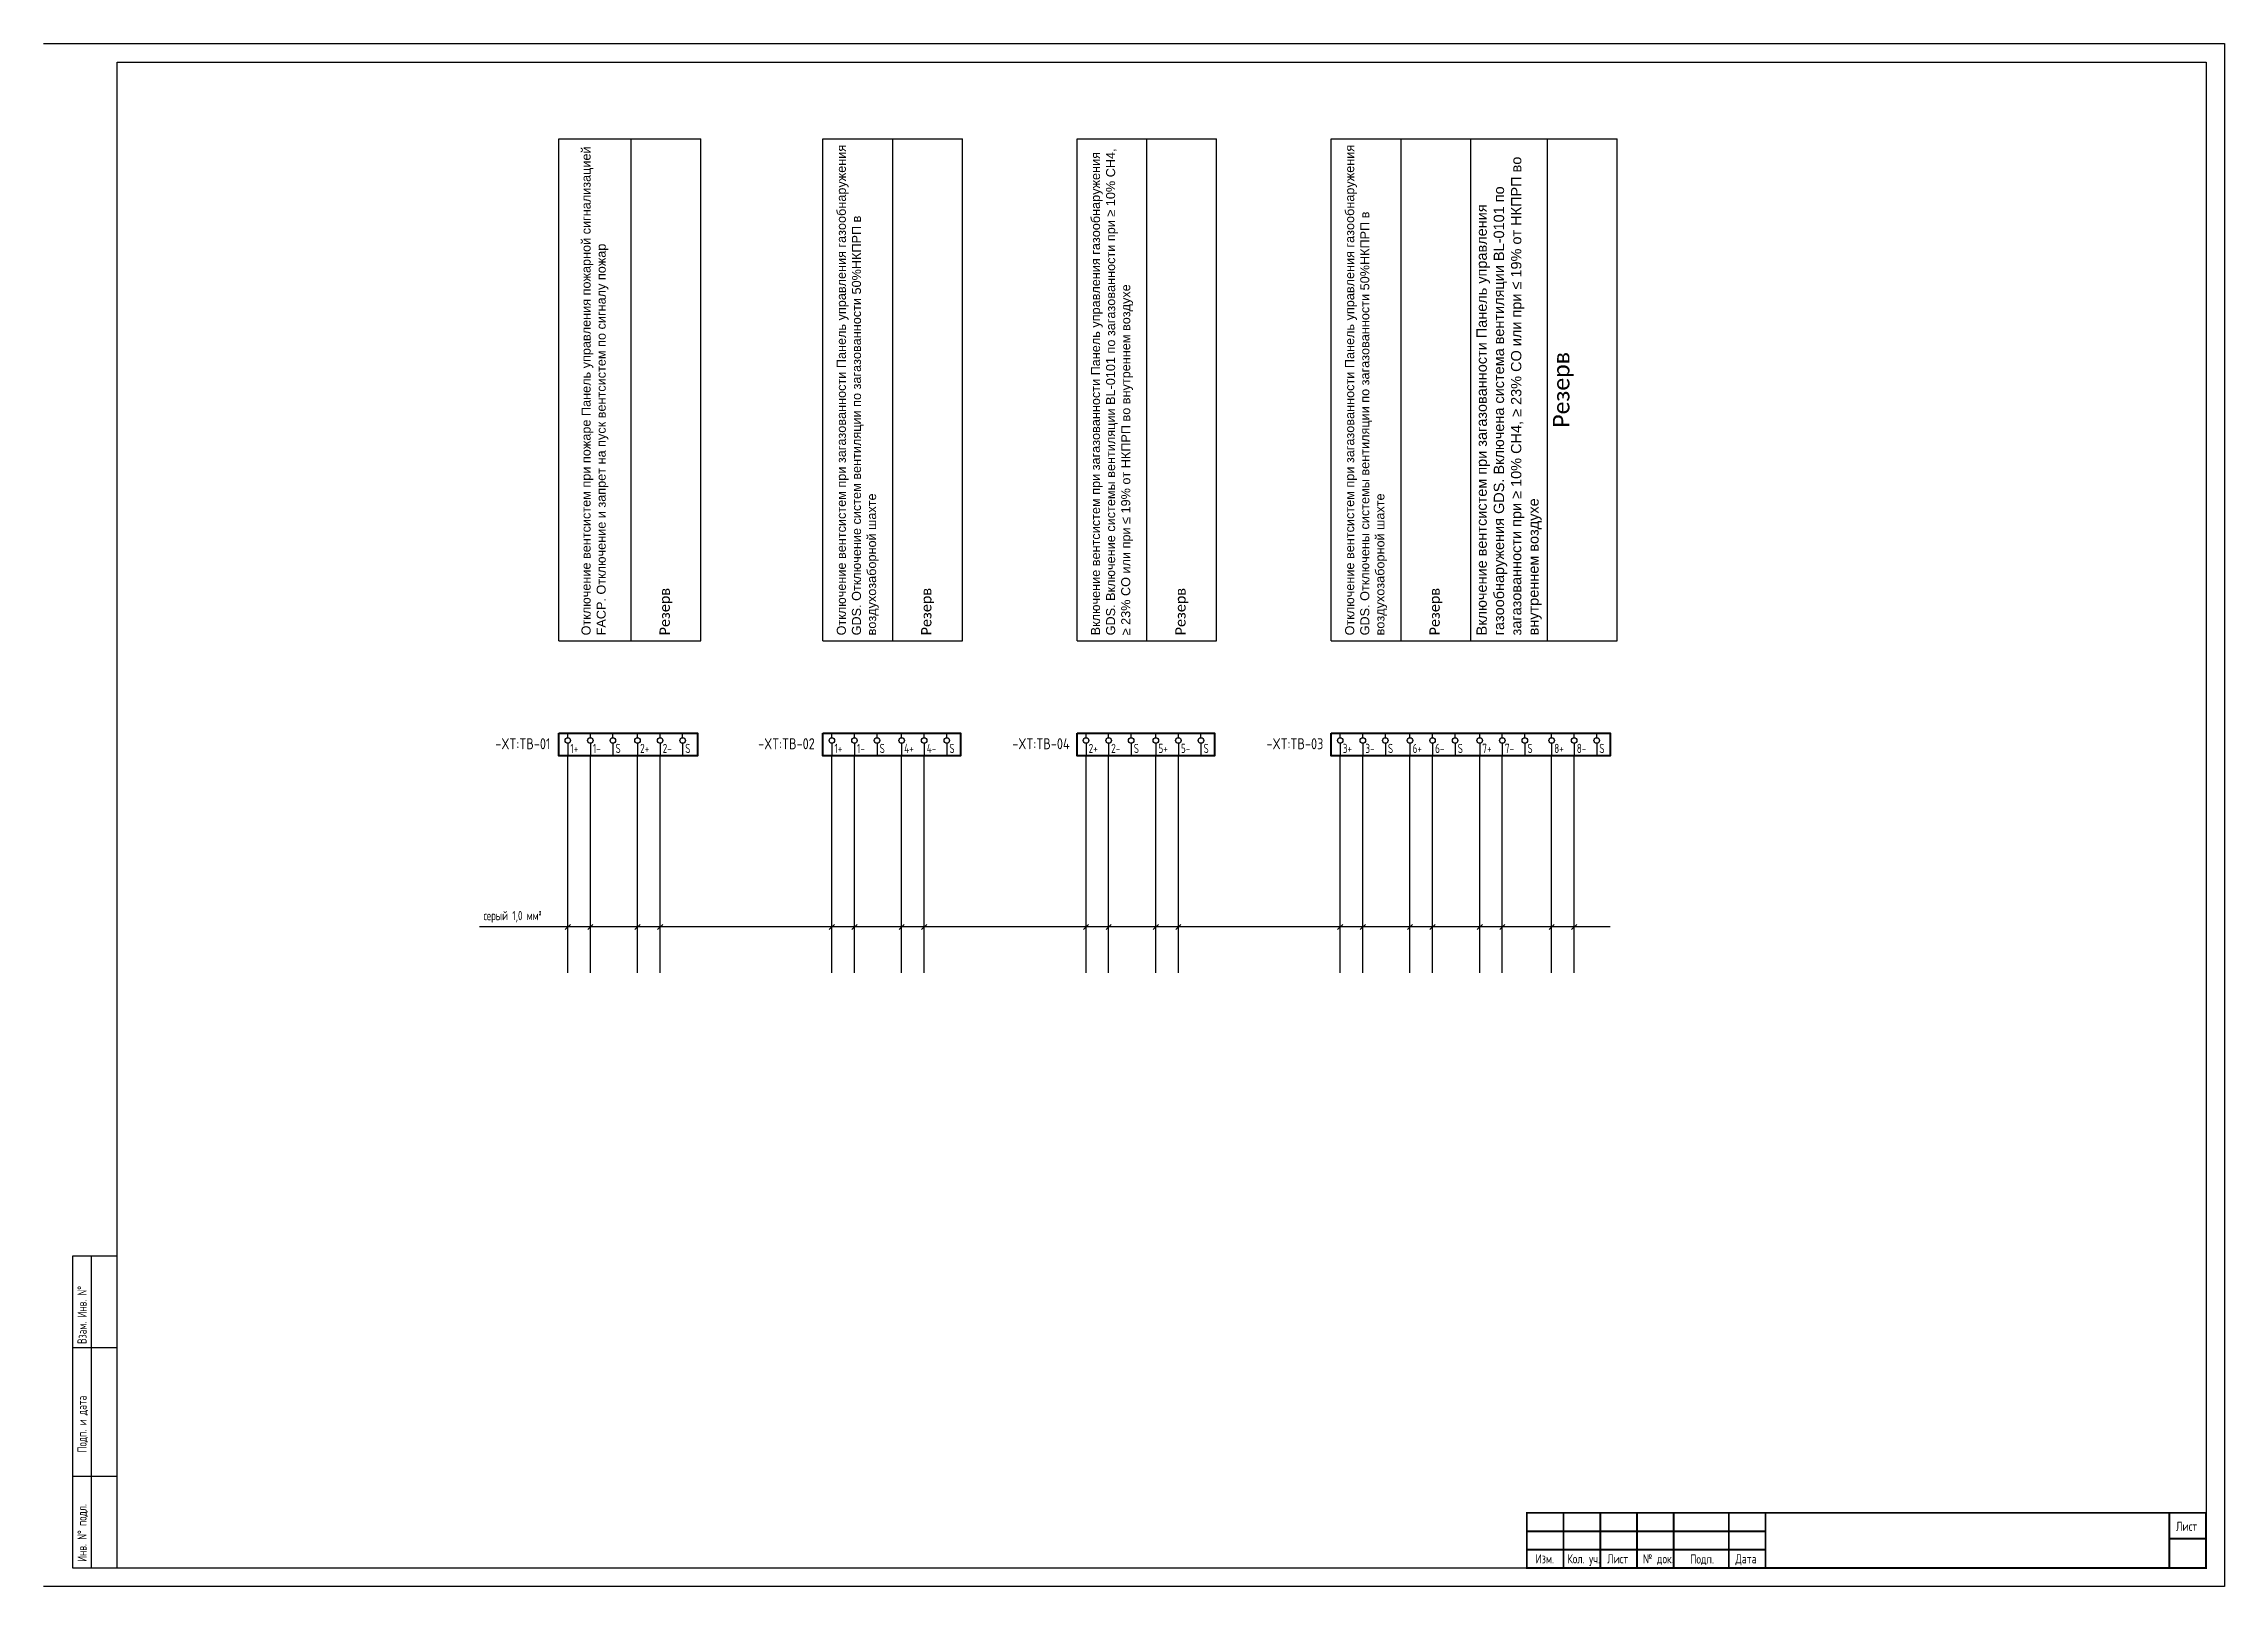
# Model space of a CAD drawing. Header units: millimetres. Extents: x 212 to 24670, y -7467 to -26.
# Drawn here: x 24076 to 24670, y -7467 to -7047 of the extents above; entities outside this region: 3.
import ezdxf
from ezdxf.enums import TextEntityAlignment as Align

# ---------------------------------------------------------------- set-up
doc = ezdxf.new("R2010")
doc.units = ezdxf.units.MM
for name, color, linetype in [('КИА_МАРКИРОВКА', 2, 'Continuous'), ('КИА_НАКЛЕЙКИ', 1, 'Continuous'), ('ФОРМАТ', 7, 'Continuous')]:
    doc.layers.add(name, color=color, linetype=linetype)
doc.styles.add('GOST-A 3-1', font='', dxfattribs={"height": 3})
doc.styles.add('GOSTA-2.5-1', font='', dxfattribs={"width": 0.9, "height": 2.5})
doc.styles.add('ROMAND0-100', font='romand.shx')
doc.styles.add('ROMANS0-60', font='romans.shx', dxfattribs={"width": 0.6})
doc.styles.add('ROMANS0-70', font='romans.shx', dxfattribs={"width": 0.7})
doc.styles.get("Standard").update_dxf_attribs({"font": 'arial.ttf'})
doc.styles.get('GOST-A 3-1').set_extended_font_data('GOST type A')
doc.styles.get('GOSTA-2.5-1').set_extended_font_data('GOST Type AU')

# ---------------------------------------------------------------- blocks, each defined once
blk = doc.blocks.new('*T10')
at = {"linetype": 'ByBlock', "lineweight": -2, "transparency": 16777216}
for p, q in [((0, 0), (0, 136.7)), ((0, 136.7), (38.69, 136.7)), ((19.69, 0), (19.69, 136.7)), ((38.69, 0), (38.69, 136.7)), ((71.94, 0), (71.94, 136.7)), ((71.94, 136.7), (109.94, 136.7)), ((90.94, 0), (90.94, 136.7)), ((109.94, 0), (109.94, 136.7)), ((141.17, 0), (141.17, 136.7)), ((141.17, 136.7), (179.17, 136.7)), ((160.17, 0), (160.17, 136.7)), ((179.17, 0), (179.17, 136.7)), ((210.4, 0), (210.4, 136.7)), ((210.4, 136.7), (269.28, 136.7)), ((229.4, 0), (229.4, 136.7)), ((248.4, 0), (248.4, 136.7)), ((269.28, 0), (269.28, 136.7)), ((0, 0), (19.69, 0)), ((210.4, 0), (229.4, 0)), ((71.94, 0), (90.94, 0)), ((141.17, 0), (160.17, 0))]:
    blk.add_line(p, q, dxfattribs=at)
at = {"color": 0, "linetype": 'ByBlock', "lineweight": -2, "transparency": 16777216}
for p, q in [((269.28, 136.7), (288.28, 136.7)), ((288.28, 0), (288.28, 136.7)), ((19.69, 0), (38.69, 0)), ((229.4, 0), (288.28, 0)), ((90.94, 0), (109.94, 0)), ((160.17, 0), (179.17, 0))]:
    blk.add_line(p, q, dxfattribs=at)
at = {"color": 0, "transparency": 16777216, "width": 133.705, "rotation": 90}
for s, insert, char_height, attachment_point in [('{\\fArial|b0|i0|c0;Отключение вентсистем при пожаре Панель управления пожарной сигнализацией FACP. Отключение и запрет на пуск вентсистем по сигналу пожар ', (9.85, 1.5), 2.46944, 4), ('{\\fArial|b0|i0|c0;Отключение вентсистем при загазованности Панель управления газообнаружения GDS. Отключение систем вентиляции по загазованности 50%НКПРП в воздухозаборной шахте', (81.44, 1.5), 2.46944, 4), ('Включение вентсистем при загазованности Панель управления газообнаружения GDS. Включение системы вентиляции BL-0101 по загазованности при ≥ 10% СН4, ≥ 23% CO или при ≤ 19% от НКПРП во внутреннем воздухе^J', (150.67, 1.5), 2.46944, 4), ('Отключение вентсистем при загазованности Панель управления газообнаружения GDS. Отключены системы вентиляции по загазованности 50%НКПРП в воздухозаборной шахте^J', (219.9, 1.5), 2.46944, 4), ('Включение вентсистем при загазованности Панель управления газообнаружения GDS. Включена система вентиляции BL-0101 по загазованности при ≥ 10% СН4, ≥ 23% CO или при ≤ 19% от НКПРП во внутреннем воздухе^J', (258.84, 1.5), 2.82222, 4), ('{\\fCalibri|b0|i0|c0;Резерв', (270.78, 68.35), 4.5, 2), ('{\\fCalibri|b0|i0|c0;Резерв', (29.19, 1.5), 2.8222, 4), ('{\\fCalibri|b0|i0|c0;Резерв', (100.44, 1.5), 2.8222, 4), ('{\\fCalibri|b0|i0|c0;Резерв', (169.67, 1.5), 2.8222, 4), ('{\\fCalibri|b0|i0|c0;Резерв', (238.9, 1.5), 2.8222, 4)]:
    blk.add_mtext(s, dxfattribs=dict(at, insert=insert, char_height=char_height, attachment_point=attachment_point))
blk = doc.blocks.new('Gas')
for p, q in [((0, 0), (594, 0)), ((20, -5), (589, -5)), ((20, -415), (20, -5)), ((589, -5), (589, -415)), ((594, 0), (594, -420)), ((8, -415), (8, -330)), ((8, -330), (20, -330)), ((13, -415), (13, -330)), ((8, -355), (20, -355)), ((8, -390), (20, -390)), ((13, -390), (20, -390)), ((20, -415), (8, -415)), ((589, -415), (20, -415)), ((594, -420), (0, -420))]:
    blk.add_line(p, q)
at = {"color": 0}
for p, q in [((142.77, -188.96), (142.77, -187.71)), ((148.92, -188.96), (148.92, -187.71)), ((155.06, -188.96), (155.06, -187.71)), ((161.77, -188.96), (161.77, -187.71)), ((167.92, -188.96), (167.92, -187.71)), ((174.06, -188.96), (174.06, -187.71)), ((214.71, -188.96), (214.71, -187.71)), ((220.85, -188.96), (220.85, -187.71)), ((227, -188.96), (227, -187.71)), ((233.71, -188.96), (233.71, -187.71)), ((239.85, -188.96), (239.85, -187.71)), ((246, -188.96), (246, -187.71)), ((283.94, -188.96), (283.94, -187.71)), ((290.09, -188.96), (290.09, -187.71)), ((296.23, -188.96), (296.23, -187.71)), ((302.94, -188.96), (302.94, -187.71)), ((309.09, -188.96), (309.09, -187.71)), ((315.23, -188.96), (315.23, -187.71)), ((353.17, -188.96), (353.17, -187.71)), ((359.32, -188.96), (359.32, -187.71)), ((365.46, -188.96), (365.46, -187.71)), ((372.17, -188.96), (372.17, -187.71)), ((378.32, -188.96), (378.32, -187.71)), ((384.46, -188.96), (384.46, -187.71)), ((391.17, -188.96), (391.17, -187.71)), ((397.32, -188.96), (397.32, -187.71)), ((403.46, -188.96), (403.46, -187.71)), ((410.75, -188.96), (410.75, -187.71)), ((416.9, -188.96), (416.9, -187.71)), ((423.04, -188.96), (423.04, -187.71)), ((142.77, -190.46), (142.77, -193.88)), ((148.92, -190.46), (148.92, -193.88)), ((155.06, -190.46), (155.06, -193.88)), ((161.77, -190.46), (161.77, -193.88)), ((167.92, -190.46), (167.92, -193.88)), ((174.06, -190.46), (174.06, -193.88)), ((214.71, -190.46), (214.71, -193.88)), ((220.85, -190.46), (220.85, -193.88)), ((227, -190.46), (227, -193.88)), ((233.71, -190.46), (233.71, -193.88)), ((239.85, -190.46), (239.85, -193.88)), ((246, -190.46), (246, -193.88)), ((283.94, -190.46), (283.94, -193.88)), ((290.09, -190.46), (290.09, -193.88)), ((296.23, -190.46), (296.23, -193.88)), ((302.94, -190.46), (302.94, -193.88)), ((309.09, -190.46), (309.09, -193.88)), ((315.23, -190.46), (315.23, -193.88)), ((353.17, -190.46), (353.17, -193.88)), ((359.32, -190.46), (359.32, -193.88)), ((365.46, -190.46), (365.46, -193.88)), ((372.17, -190.46), (372.17, -193.88)), ((378.32, -190.46), (378.32, -193.88)), ((384.46, -190.46), (384.46, -193.88)), ((391.17, -190.46), (391.17, -193.88)), ((397.32, -190.46), (397.32, -193.88)), ((403.46, -190.46), (403.46, -193.88)), ((410.75, -190.46), (410.75, -193.88)), ((416.9, -190.46), (416.9, -193.88)), ((423.04, -190.46), (423.04, -193.88)), ((426.73, -240.48), (118.74, -240.48)), ((142.07, -241.19), (143.48, -239.78)), ((148.21, -241.19), (149.62, -239.78)), ((161.07, -241.19), (162.48, -239.78)), ((167.21, -241.19), (168.62, -239.78)), ((214, -241.19), (215.42, -239.78)), ((220.15, -241.19), (221.56, -239.78)), ((233, -241.19), (234.42, -239.78)), ((239.15, -241.19), (240.56, -239.78)), ((283.24, -241.19), (284.65, -239.78)), ((289.38, -241.19), (290.79, -239.78)), ((302.24, -241.19), (303.65, -239.78)), ((308.38, -241.19), (309.79, -239.78)), ((352.47, -241.19), (353.88, -239.78)), ((358.61, -241.19), (360.02, -239.78)), ((371.47, -241.19), (372.88, -239.78)), ((377.61, -241.19), (379.02, -239.78)), ((390.47, -241.19), (391.88, -239.78)), ((396.61, -241.19), (398.02, -239.78)), ((410.05, -241.19), (411.46, -239.78)), ((416.19, -241.19), (417.6, -239.78))]:
    blk.add_line(p, q, dxfattribs=at)
at = {"color": 252}
for p, q in [((142.77, -253), (142.77, -193.88)), ((148.92, -253), (148.92, -193.88)), ((161.77, -253), (161.77, -193.88)), ((167.92, -253), (167.92, -193.88)), ((214.71, -253), (214.71, -193.88)), ((220.85, -253), (220.85, -193.88)), ((233.71, -253), (233.71, -193.88)), ((239.85, -253), (239.85, -193.88)), ((283.94, -253), (283.94, -193.88)), ((290.09, -253), (290.09, -193.88)), ((302.94, -253), (302.94, -193.88)), ((309.09, -253), (309.09, -193.88)), ((353.17, -253), (353.17, -193.88)), ((359.32, -253), (359.32, -193.88)), ((372.17, -253), (372.17, -193.88)), ((378.32, -253), (378.32, -193.88)), ((391.17, -253), (391.17, -193.88)), ((397.32, -253), (397.32, -193.88)), ((410.75, -253), (410.75, -193.88)), ((416.9, -253), (416.9, -193.88))]:
    blk.add_line(p, q, dxfattribs=at)
at = {"color": 0, "lineweight": 40}
for points in [[(140.33, -187.71), (178.11, -187.71), (178.11, -193.88), (140.33, -193.88)], [(212.27, -187.71), (249.71, -187.71), (249.71, -193.88), (212.27, -193.88)], [(281.5, -187.71), (318.94, -187.71), (318.94, -193.88), (281.5, -193.88)], [(350.73, -187.71), (426.73, -187.71), (426.73, -193.88), (350.73, -193.88)]]:
    blk.add_lwpolyline(points, close=True, dxfattribs=at)
at = {"color": 0}
for centre in [(142.77, -189.71), (148.92, -189.71), (155.06, -189.71), (161.77, -189.71), (167.92, -189.71), (174.06, -189.71), (214.71, -189.71), (220.85, -189.71), (227, -189.71), (233.71, -189.71), (239.85, -189.71), (246, -189.71), (283.94, -189.71), (290.09, -189.71), (296.23, -189.71), (302.94, -189.71), (309.09, -189.71), (315.23, -189.71), (353.17, -189.71), (359.32, -189.71), (365.46, -189.71), (372.17, -189.71), (378.32, -189.71), (384.46, -189.71), (391.17, -189.71), (397.32, -189.71), (403.46, -189.71), (410.75, -189.71), (416.9, -189.71), (423.04, -189.71)]:
    blk.add_circle(centre, 0.75, dxfattribs=at)
at = {"layer": 'ФОРМАТ'}
blk.add_line((404, -400), (469, -400), dxfattribs=at)
at = {"layer": 'ФОРМАТ', "const_width": 0.5}
blk.add_lwpolyline([(404, -400), (404, -415), (589, -415), (589, -400)], close=True, dxfattribs=at)
for points in [[(414, -400), (414, -415)], [(424, -400), (424, -415)], [(434, -400), (434, -415)], [(444, -400), (444, -415)], [(459, -400), (459, -415)], [(469, -400), (469, -415)], [(579, -400), (579, -415)], [(404, -405), (469, -405)], [(404, -410), (469, -410)], [(579, -407), (589, -407)]]:
    blk.add_lwpolyline(points, dxfattribs=at)
blk.add_blockref('*T10', (140.33, -162.6))
at = {"style": 'GOSTA-2.5-1', "width": 0.9}
for s, p in [('1+', (143.48, -193.12)), ('1-', (149.62, -193.12)), ('S', (155.76, -193.12)), ('2+', (162.48, -193.12)), ('2-', (168.62, -193.12)), ('S', (174.76, -193.12)), ('1+', (215.42, -193.12)), ('1-', (221.56, -193.12)), ('S', (227.7, -193.12)), ('4+', (234.42, -193.12)), ('4-', (240.56, -193.12)), ('S', (246.7, -193.12)), ('2+', (284.65, -193.12)), ('2-', (290.79, -193.12)), ('S', (296.93, -193.12)), ('5+', (303.65, -193.12)), ('5-', (309.79, -193.12)), ('S', (315.93, -193.12)), ('3+', (353.88, -193.12)), ('3-', (360.02, -193.12)), ('S', (366.16, -193.12)), ('6+', (372.88, -193.12)), ('6-', (379.02, -193.12)), ('S', (385.16, -193.12)), ('7+', (391.88, -193.12)), ('7-', (398.02, -193.12)), ('S', (404.16, -193.12)), ('8+', (411.46, -193.12)), ('8-', (417.6, -193.12)), ('S', (423.74, -193.12)), ('серый 1,0 мм²', (119.81, -238.64))]:
    blk.add_text(s, height=2.5, dxfattribs=at).set_placement(p)
at = {"style": 'ROMANS0-70', "width": 0.7}
for s, p in [('Взам. Инв. N%%d', (12.46, -354)), ('Подп. и дата', (12.46, -383.53)), ('Инв. N%%d подл.', (12.46, -413.3))]:
    blk.add_text(s, height=2.5, rotation=90, dxfattribs=at).set_placement(p, align=Align.BOTTOM_LEFT)
at = {"style": 'GOSTA-2.5-1', "width": 0.9}
for tag, p in [('GASLINK1+', (142.77, -254.87)), ('GASLINK1-', (148.97, -254.9)), ('GASLINK2+', (161.78, -254.87)), ('GASLINK2-', (167.93, -254.87)), ('GASLINK3+', (214.72, -254.87)), ('GASLINK3-', (220.87, -254.87)), ('GASLINK4+', (233.67, -254.87)), ('GASLINK4-', (239.82, -254.87)), ('GASLINK5+', (283.94, -254.87)), ('GASLINK5-', (290.09, -254.87)), ('GASLINK6+', (302.89, -254.87)), ('GASLINK6-', (309.04, -254.87)), ('GASLINK7+', (353.16, -254.87)), ('GASLINK7-', (359.31, -254.87)), ('GASLINK8+', (372.11, -254.87)), ('GASLINK8-', (378.27, -254.87)), ('GASLINK9+', (391.21, -254.87)), ('GASLINK9-', (397.36, -254.87)), ('GASLINK10+', (410.76, -254.87)), ('GASLINK10-', (416.91, -254.87))]:
    blk.add_attdef(tag, text='', height=2.5, rotation=90, dxfattribs=at).set_placement(p, align=Align.MIDDLE_RIGHT)
at = {"style": 'ROMANS0-70', "width": 0.7, "flags": 12}
for tag, p in [('ZINVN', (16.5, -342.5)), ('INVN', (16.5, -402.5))]:
    blk.add_attdef(tag, text='', height=3, rotation=90, dxfattribs=at).set_placement(p, align=Align.MIDDLE_CENTER)
at = {"style": 'ROMAND0-100', "width": 0.85, "flags": 8}
blk.add_attdef('TITLE', text='', height=3.9, dxfattribs=at).set_placement((527.99, -408.45), align=Align.MIDDLE_CENTER)
at = {"layer": 'КИА_МАРКИРОВКА', "style": 'GOSTA-2.5-1', "width": 0.9}
for tag, p in [('GASCABLE1+', (141.93, -224.95)), ('GASCABLE1-', (148.03, -225.09)), ('GASCABLE2+', (160.77, -225.09)), ('GASCABLE2-', (167.01, -225.09)), ('GASCABLE3+', (214.02, -225.46)), ('GASCABLE3-', (220.26, -225.46)), ('GASCABLE4+', (232.53, -225.43)), ('GASCABLE4-', (239.19, -225.56)), ('GASCABLE5+', (282.61, -225.9)), ('GASCABLE5-', (288.98, -225.9)), ('GASCABLE6+', (301.73, -225.9)), ('GASCABLE6-', (307.96, -225.9)), ('GASCABLE7+', (352.41, -225.19)), ('GASCABLE7-', (358.38, -225.19)), ('GASCABLE8+', (371.39, -225.19)), ('GASCABLE8-', (377.9, -225.19)), ('GASCABLE9+', (390.58, -225.19)), ('GASCABLE9-', (396.41, -225.19)), ('GASCABLE10+', (410.2, -225)), ('GASCABLE10-', (416.03, -225))]:
    blk.add_attdef(tag, p, '', height=2.5, rotation=90, dxfattribs=at)
at = {"layer": 'КИА_НАКЛЕЙКИ', "style": 'GOST-A 3-1'}
for s, p in [('-XT:TB-01', (123.05, -192.1)), ('-XT:TB-02', (194.62, -192.1)), ('-XT:TB-04', (263.86, -192.1)), ('-XT:TB-03', (333.09, -192.1))]:
    blk.add_text(s, height=3, dxfattribs=at).set_placement(p)
at = {"layer": 'ФОРМАТ', "style": 'GOSTA-2.5-1', "width": 0.95}
for s, p in [('Лист', (580.83, -405.64)), ('Изм.', (406.37, -414.5)), ('Кол. уч.', (415.04, -414.5)), ('Лист', (425.87, -414.5)), ('№ док.', (435.62, -414.5)), ('Подп.', (448.5, -414.56)), ('Дата', (460.83, -414.5))]:
    blk.add_text(s, height=2.5, dxfattribs=at).set_placement(p, align=Align.BOTTOM_LEFT)
at = {"layer": 'ФОРМАТ', "flags": 8}
for tag, style, width, p in [('R2', 'ROMANS0-70', 0.7, (404.6, -405)), ('QTY2', 'ROMANS0-70', 0.65, (414.72, -404.71)), ('SH2', 'ROMANS0-70', 0.7, (424.7, -405)), ('ND2', 'ROMANS0-60', 0.6, (434.66, -405)), ('SIGN2', 'ROMANS0-70', 0.7, (444.7, -405)), ('DATE2', 'ROMANS0-70', 0.43, (459.6, -405)), ('R1', 'ROMANS0-70', 0.7, (404.6, -410)), ('QTY1', 'ROMANS0-70', 0.65, (414.72, -409.71)), ('SH1', 'ROMANS0-70', 0.7, (424.7, -410)), ('ND1', 'ROMANS0-60', 0.6, (434.66, -410)), ('SIGN1', 'ROMANS0-70', 0.7, (444.7, -410)), ('DATE1', 'ROMANS0-70', 0.43, (459.6, -410))]:
    blk.add_attdef(tag, text='', height=3, dxfattribs=dict(at, style=style, width=width)).set_placement(p, align=Align.BOTTOM_LEFT)
at = {"layer": 'ФОРМАТ', "style": 'ROMANS0-70', "width": 0.7, "flags": 8}
blk.add_attdef('SH', text='', height=3, dxfattribs=at).set_placement((583.84, -411.25), align=Align.MIDDLE_CENTER)
blk = doc.blocks.new('*T14')
at = {"linetype": 'ByBlock', "lineweight": -2, "transparency": 16777216}
for p, q in [((0, 0), (0, 136.71)), ((0, 136.71), (134.88, 136.71)), ((19, 0), (19, 136.71)), ((38, 0), (38, 136.71)), ((57, 0), (57, 136.71)), ((76, 0), (76, 136.71)), ((95, 0), (95, 136.71)), ((114, 0), (114, 136.71)), ((134.88, 0), (134.88, 136.71)), ((0, 0), (19, 0)), ((38, 0), (57, 0)), ((76, 0), (95, 0))]:
    blk.add_line(p, q, dxfattribs=at)
at = {"color": 0, "linetype": 'ByBlock', "lineweight": -2, "transparency": 16777216}
for p, q in [((19, 0), (38, 0)), ((57, 0), (76, 0)), ((95, 0), (134.88, 0))]:
    blk.add_line(p, q, dxfattribs=at)
at = {"color": 0, "transparency": 16777216, "width": 133.705, "attachment_point": 4, "rotation": 90}
for s, insert, char_height in [('{\\fArial|b0|i0|c0;Отключение вентсистем при загазованности Панель управления газообнаружения GDS. Отключение систем вентиляции по загазованности 50%НКПРП в воздухозаборной шахте', (9.5, 1.5), 2.46944), ('Включение вентсистем при загазованности Панель управления газообнаружения GDS. Включение системы вентиляции BL-0101 по загазованности при ≥ 10% СН4, ≥ 23% CO или при ≤ 19% от НКПРП во внутреннем воздухе^J', (47.5, 1.5), 2.46944), ('Отключение вентсистем при загазованности Панель управления газообнаружения GDS. Отключены системы вентиляции по загазованности 50%НКПРП в воздухозаборной шахте^J', (85.5, 1.5), 2.46944), ('Включение вентсистем при загазованности Панель управления газообнаружения GDS. Включена система вентиляции BL-0101 по загазованности при ≥ 10% СН4, ≥ 23% CO или при ≤ 19% от НКПРП во внутреннем воздухе^J', (124.44, 1.5), 2.82222), ('{\\fCalibri|b0|i0|c0;Резерв', (28.5, 1.5), 2.8222), ('{\\fCalibri|b0|i0|c0;Резерв', (66.5, 1.5), 2.8222), ('{\\fCalibri|b0|i0|c0;Резерв', (104.5, 1.5), 2.8222)]:
    blk.add_mtext(s, dxfattribs=dict(at, insert=insert, char_height=char_height))
blk = doc.blocks.new('*T15')
at = {"linetype": 'ByBlock', "lineweight": -2, "transparency": 16777216}
for p, q in [((0, 0), (0, 136.71)), ((0, 136.71), (96.88, 136.71)), ((19, 0), (19, 136.71)), ((38, 0), (38, 136.71)), ((57, 0), (57, 136.71)), ((76, 0), (76, 136.71)), ((96.88, 0), (96.88, 136.71)), ((0, 0), (19, 0)), ((38, 0), (57, 0))]:
    blk.add_line(p, q, dxfattribs=at)
at = {"color": 0, "linetype": 'ByBlock', "lineweight": -2, "transparency": 16777216}
for p, q in [((19, 0), (38, 0)), ((57, 0), (96.88, 0))]:
    blk.add_line(p, q, dxfattribs=at)
at = {"color": 0, "transparency": 16777216, "width": 133.705, "attachment_point": 4, "rotation": 90}
for s, insert, char_height in [('Включение вентсистем при загазованности Панель управления газообнаружения GDS. Включение системы вентиляции BL-0101 по загазованности при ≥ 10% СН4, ≥ 23% CO или при ≤ 19% от НКПРП во внутреннем воздухе^J', (9.5, 1.5), 2.46944), ('Отключение вентсистем при загазованности Панель управления газообнаружения GDS. Отключены системы вентиляции по загазованности 50%НКПРП в воздухозаборной шахте^J', (47.5, 1.5), 2.46944), ('Включение вентсистем при загазованности Панель управления газообнаружения GDS. Включена система вентиляции BL-0101 по загазованности при ≥ 10% СН4, ≥ 23% CO или при ≤ 19% от НКПРП во внутреннем воздухе^J', (86.44, 1.5), 2.82222), ('{\\fCalibri|b0|i0|c0;Резерв', (28.5, 1.5), 2.8222), ('{\\fCalibri|b0|i0|c0;Резерв', (66.5, 1.5), 2.8222)]:
    blk.add_mtext(s, dxfattribs=dict(at, insert=insert, char_height=char_height))
blk = doc.blocks.new('*T16')
at = {"linetype": 'ByBlock', "lineweight": -2, "transparency": 16777216}
for p, q in [((0, 0), (0, 136.71)), ((0, 136.71), (58.88, 136.71)), ((19, 0), (19, 136.71)), ((38, 0), (38, 136.71)), ((58.88, 0), (58.88, 136.71)), ((0, 0), (19, 0))]:
    blk.add_line(p, q, dxfattribs=at)
at = {"color": 0, "linetype": 'ByBlock', "lineweight": -2, "transparency": 16777216}
for p, q in [((58.88, 136.71), (77.88, 136.71)), ((77.88, 0), (77.88, 136.71)), ((19, 0), (77.88, 0))]:
    blk.add_line(p, q, dxfattribs=at)
at = {"color": 0, "transparency": 16777216, "width": 133.705, "rotation": 90}
for s, insert, char_height, attachment_point in [('Отключение вентсистем при загазованности Панель управления газообнаружения GDS. Отключены системы вентиляции по загазованности 50%НКПРП в воздухозаборной шахте^J', (9.5, 1.5), 2.46944, 4), ('Включение вентсистем при загазованности Панель управления газообнаружения GDS. Включена система вентиляции BL-0101 по загазованности при ≥ 10% СН4, ≥ 23% CO или при ≤ 19% от НКПРП во внутреннем воздухе^J', (48.44, 1.5), 2.82222, 4), ('{\\fCalibri|b0|i0|c0;Резерв', (60.38, 68.35), 4.5, 2), ('{\\fCalibri|b0|i0|c0;Резерв', (28.5, 1.5), 2.8222, 4)]:
    blk.add_mtext(s, dxfattribs=dict(at, insert=insert, char_height=char_height, attachment_point=attachment_point))

msp = doc.modelspace()

# ---------------------------------------------------------------- block references
for name, p in [('*T14', (212.27, -162.6)), ('*T15', (281.5, -162.6)), ('*T16', (350.73, -162.6)), ('Gas', (24076, -7047.07))]:
    msp.add_blockref(name, p)

doc.saveas('drawing.dxf')
